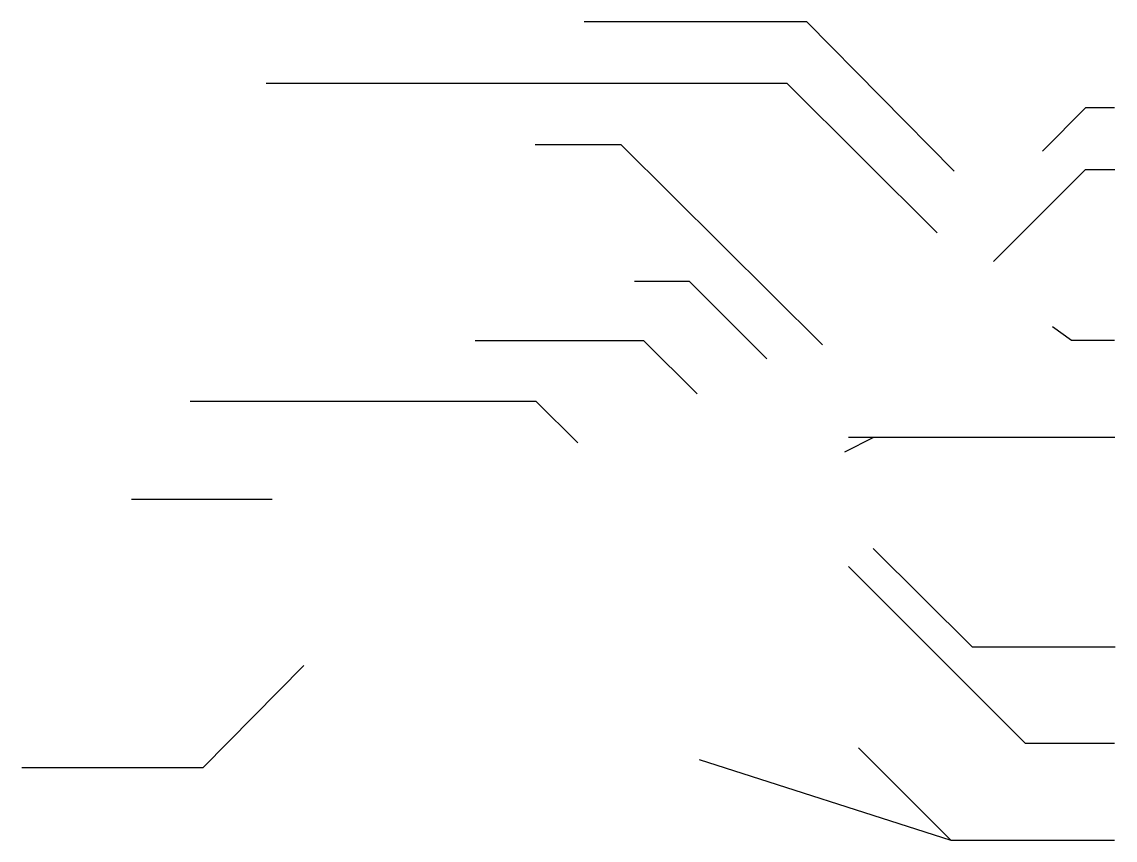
# Paper-space layout 'Layout1' of a CAD drawing. Extents: x 2.9 to 17.3, y 19.6 to 30.4.
import ezdxf

# ---------------------------------------------------------------- set-up
doc = ezdxf.new("R2010")
doc.units = 0
doc.header["$LTSCALE"] = 0.3999
doc.layers.add('DIM-TXT', color=7, linetype='CONTINUOUS')

psp = doc.layouts.get("Layout1")

# ---------------------------------------------------------------- linework, layer by layer
at = {"layer": 'DIM-TXT', "color": 0, "linetype": 'CONTINUOUS'}
for p, q in [((13.698, 24.764), (14.079, 24.957)), ((13.743, 24.957), (17.254, 24.957)), ((6.147, 24.134), (4.295, 24.134)), ((11.774, 20.709), (15.091, 19.645))]:
    psp.add_line(p, q, dxfattribs=at)
at = {"layer": 'DIM-TXT', "color": 0, "linetype": 'CONTINUOUS', "flags": 128}
for points in [[(15.135, 28.462), (13.195, 30.429), (10.26, 30.429)], [(14.913, 27.649), (12.938, 29.618), (6.071, 29.618)], [(13.401, 26.171), (10.748, 28.807), (9.613, 28.807)], [(12.669, 25.988), (11.648, 27.009), (10.926, 27.009)], [(16.431, 26.415), (16.682, 26.235), (17.251, 26.235)], [(11.749, 25.525), (11.045, 26.223), (8.826, 26.223)], [(10.177, 24.881), (9.63, 25.426), (5.067, 25.426)], [(14.071, 23.49), (15.375, 22.191), (17.258, 22.191)], [(13.743, 23.25), (16.071, 20.922), (17.251, 20.922)], [(13.877, 20.862), (15.091, 19.645), (17.251, 19.645)]]:
    psp.add_lwpolyline(points, dxfattribs=at)
at = {"layer": 'DIM-TXT', "color": 0, "linetype": 'CONTINUOUS', "extrusion": (0, 0, -1), "flags": 128}
for points in [[(-16.301, 28.727), (-16.872, 29.299), (-17.249, 29.299)], [(-15.657, 27.271), (-16.868, 28.482), (-17.254, 28.482)], [(-6.568, 21.948), (-5.234, 20.597), (-2.85, 20.597)]]:
    psp.add_lwpolyline(points, dxfattribs=at)

doc.saveas('drawing.dxf')
